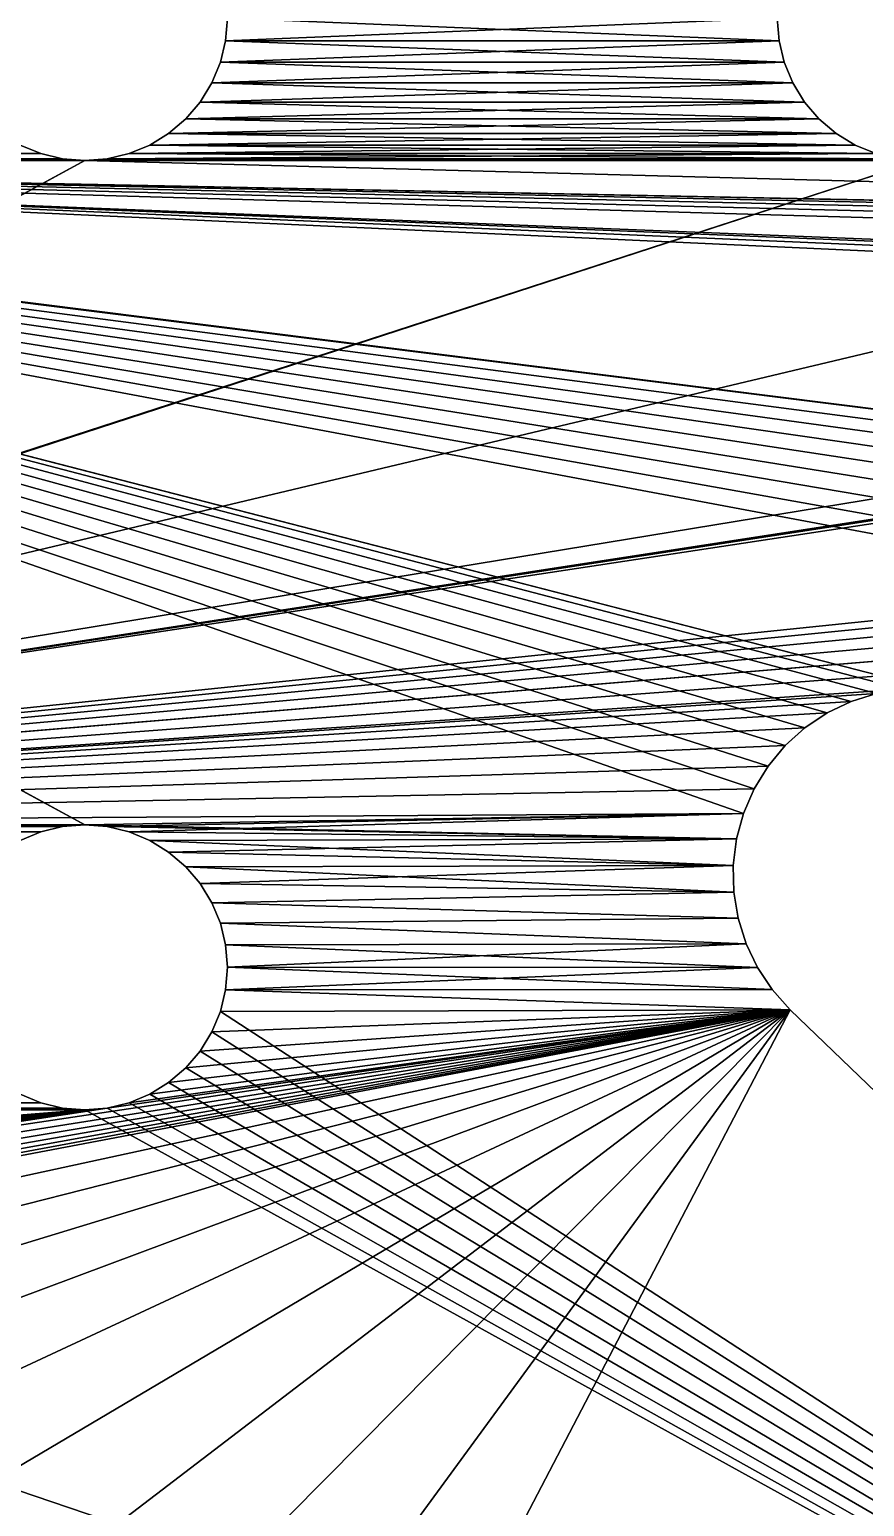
# Model space of a CAD drawing. Header units: millimetres. Extents: x -48.7 to 48.7, y -48.7 to 48.7.
# Drawn here: x -31.09 to -22.16, y -15.93 to -0.12 of the extents above; entities that cross this region are included whole.
import ezdxf

# ---------------------------------------------------------------- set-up
doc = ezdxf.new("R2010")
doc.units = ezdxf.units.MM
doc.header["$LTSCALE"] = 65.185185
for name, color, linetype in [('1', 7, 'CONTINUOUS'), ('129', 7, 'CONTINUOUS'), ('13', 7, 'CONTINUOUS'), ('130', 7, 'CONTINUOUS'), ('15', 7, 'CONTINUOUS'), ('16', 7, 'CONTINUOUS'), ('2', 7, 'CONTINUOUS'), ('3', 7, 'CONTINUOUS')]:
    doc.layers.add(name, color=color, linetype=linetype)

msp = doc.modelspace()

# ---------------------------------------------------------------- linework, layer by layer
at = {"layer": '1', "linetype": 'CONTINUOUS'}
for points in [[(-28.975, 0), (-23.072, -0.242), (-28.995, -0.242), (-28.975, 0)], [(-23.092, 0), (-23.072, -0.242), (-28.975, 0), (-23.092, 0)], [(-28.995, -0.242), (-23.017, -0.472), (-29.05, -0.472), (-28.995, -0.242)], [(-23.072, -0.242), (-23.017, -0.472), (-28.995, -0.242), (-23.072, -0.242)], [(-29.05, -0.472), (-22.925, -0.691), (-29.141, -0.691), (-29.05, -0.472)], [(-23.017, -0.472), (-22.925, -0.691), (-29.05, -0.472), (-23.017, -0.472)], [(-29.141, -0.691), (-22.8, -0.897), (-29.267, -0.897), (-29.141, -0.691)], [(-22.925, -0.691), (-22.8, -0.897), (-29.141, -0.691), (-22.925, -0.691)], [(-29.267, -0.897), (-22.646, -1.077), (-29.421, -1.077), (-29.267, -0.897)], [(-22.8, -0.897), (-22.646, -1.077), (-29.267, -0.897), (-22.8, -0.897)], [(-29.421, -1.077), (-22.462, -1.234), (-29.605, -1.234), (-29.421, -1.077)], [(-22.646, -1.077), (-22.462, -1.234), (-29.421, -1.077), (-22.646, -1.077)], [(-29.605, -1.234), (-22.26, -1.358), (-29.807, -1.358), (-29.605, -1.234)], [(-22.462, -1.234), (-22.26, -1.358), (-29.605, -1.234), (-22.462, -1.234)], [(-43.893, -1.358), (-43.671, -1.45), (-30.5, -8.636), (-43.893, -1.358)], [(-43.893, -1.358), (-30.5, -8.636), (-43.2, -8.636), (-43.893, -1.358)], [(-42.729, -1.45), (-42.507, -1.358), (-30.971, -1.45), (-42.729, -1.45)], [(-30.971, -1.45), (-42.507, -1.358), (-31.193, -1.358), (-30.971, -1.45)], [(-29.807, -1.358), (-22.037, -1.45), (-30.029, -1.45), (-29.807, -1.358)], [(-22.26, -1.358), (-22.037, -1.45), (-29.807, -1.358), (-22.26, -1.358)], [(-43.671, -1.45), (-43.439, -1.506), (-21.463, -7.175), (-43.671, -1.45)], [(-30.5, -8.636), (-43.671, -1.45), (-23.454, -8.512), (-30.5, -8.636)], [(-23.454, -8.512), (-43.671, -1.45), (-23.34, -8.248), (-23.454, -8.512)], [(-23.34, -8.248), (-43.671, -1.45), (-23.191, -8.007), (-23.34, -8.248)], [(-23.191, -8.007), (-43.671, -1.45), (-23.008, -7.787), (-23.191, -8.007)], [(-23.008, -7.787), (-43.671, -1.45), (-22.796, -7.595), (-23.008, -7.787)], [(-22.796, -7.595), (-43.671, -1.45), (-22.56, -7.437), (-22.796, -7.595)], [(-22.56, -7.437), (-43.671, -1.45), (-22.301, -7.313), (-22.56, -7.437)], [(-22.301, -7.313), (-43.671, -1.45), (-22.031, -7.228), (-22.301, -7.313)], [(-22.031, -7.228), (-43.671, -1.45), (-21.748, -7.182), (-22.031, -7.228)], [(-21.748, -7.182), (-43.671, -1.45), (-21.463, -7.175), (-21.748, -7.182)], [(-43.439, -1.506), (-43.2, -1.524), (-12.161, -5.426), (-43.439, -1.506)], [(-13.315, -7.165), (-43.439, -1.506), (-13.285, -6.891), (-13.315, -7.165)], [(-43.439, -1.506), (-13.315, -7.165), (-21.463, -7.175), (-43.439, -1.506)], [(-13.285, -6.891), (-43.439, -1.506), (-13.219, -6.624), (-13.285, -6.891)], [(-13.219, -6.624), (-43.439, -1.506), (-13.118, -6.372), (-13.219, -6.624)], [(-13.118, -6.372), (-43.439, -1.506), (-12.981, -6.132), (-13.118, -6.372)], [(-12.981, -6.132), (-43.439, -1.506), (-12.815, -5.914), (-12.981, -6.132)], [(-12.815, -5.914), (-43.439, -1.506), (-12.624, -5.726), (-12.815, -5.914)], [(-12.624, -5.726), (-43.439, -1.506), (-12.406, -5.563), (-12.624, -5.726)], [(-12.406, -5.563), (-43.439, -1.506), (-12.161, -5.426), (-12.406, -5.563)], [(-43.2, -1.524), (-42.961, -1.506), (-30.5, -1.524), (-43.2, -1.524)], [(-43.2, -1.524), (-30.5, -1.524), (7.063, -2.528), (-43.2, -1.524)], [(5.721, -2.943), (-43.2, -1.524), (5.958, -2.784), (5.721, -2.943)], [(-43.2, -1.524), (5.721, -2.943), (-6.542, -2.986), (-43.2, -1.524)], [(5.958, -2.784), (-43.2, -1.524), (6.214, -2.662), (5.958, -2.784)], [(6.214, -2.662), (-43.2, -1.524), (6.492, -2.576), (6.214, -2.662)], [(6.492, -2.576), (-43.2, -1.524), (6.776, -2.531), (6.492, -2.576)], [(6.776, -2.531), (-43.2, -1.524), (7.063, -2.528), (6.776, -2.531)], [(-12.161, -5.426), (-43.2, -1.524), (-7.329, -3.172), (-12.161, -5.426)], [(-7.329, -3.172), (-43.2, -1.524), (-7.068, -3.074), (-7.329, -3.172)], [(-7.068, -3.074), (-43.2, -1.524), (-6.806, -3.012), (-7.068, -3.074)], [(-6.806, -3.012), (-43.2, -1.524), (-6.542, -2.986), (-6.806, -3.012)], [(-42.961, -1.506), (-42.729, -1.45), (-30.739, -1.506), (-42.961, -1.506)], [(-30.5, -1.524), (-42.961, -1.506), (-30.739, -1.506), (-30.5, -1.524)], [(-30.739, -1.506), (-42.729, -1.45), (-30.971, -1.45), (-30.739, -1.506)], [(-30.261, -1.506), (-21.567, -1.524), (-30.5, -1.524), (-30.261, -1.506)], [(-30.5, -1.524), (-21.567, -1.524), (7.063, -2.528), (-30.5, -1.524)], [(-30.029, -1.45), (-21.806, -1.506), (-30.261, -1.506), (-30.029, -1.45)], [(-21.806, -1.506), (-21.567, -1.524), (-30.261, -1.506), (-21.806, -1.506)], [(-22.037, -1.45), (-21.806, -1.506), (-30.029, -1.45), (-22.037, -1.45)], [(-23.529, -8.785), (-30.5, -8.636), (-23.454, -8.512), (-23.529, -8.785)], [(-30.5, -8.636), (-30.739, -8.654), (-43.2, -8.636), (-30.5, -8.636)], [(-43.2, -8.636), (-30.739, -8.654), (-42.961, -8.654), (-43.2, -8.636)], [(-30.739, -8.654), (-30.971, -8.71), (-42.961, -8.654), (-30.739, -8.654)], [(-42.961, -8.654), (-30.971, -8.71), (-42.729, -8.71), (-42.961, -8.654)], [(-30.261, -8.654), (-30.5, -8.636), (-23.529, -8.785), (-30.261, -8.654)], [(-30.029, -8.71), (-30.261, -8.654), (-23.529, -8.785), (-30.029, -8.71)], [(-30.971, -8.71), (-31.193, -8.802), (-42.729, -8.71), (-30.971, -8.71)], [(-29.807, -8.802), (-30.029, -8.71), (-23.529, -8.785), (-29.807, -8.802)], [(-23.563, -9.069), (-29.807, -8.802), (-23.529, -8.785), (-23.563, -9.069)], [(-29.605, -8.926), (-29.807, -8.802), (-23.563, -9.069), (-29.605, -8.926)], [(-29.421, -9.083), (-29.605, -8.926), (-23.563, -9.069), (-29.421, -9.083)], [(-23.558, -9.355), (-29.421, -9.083), (-23.563, -9.069), (-23.558, -9.355)], [(-29.267, -9.263), (-29.421, -9.083), (-23.558, -9.355), (-29.267, -9.263)], [(-29.141, -9.469), (-29.267, -9.263), (-23.558, -9.355), (-29.141, -9.469)], [(-23.512, -9.635), (-29.141, -9.469), (-23.558, -9.355), (-23.512, -9.635)], [(-29.05, -9.688), (-29.141, -9.469), (-23.512, -9.635), (-29.05, -9.688)], [(-23.426, -9.909), (-29.05, -9.688), (-23.512, -9.635), (-23.426, -9.909)], [(-28.995, -9.918), (-29.05, -9.688), (-23.426, -9.909), (-28.995, -9.918)], [(-23.304, -10.163), (-28.995, -9.918), (-23.426, -9.909), (-23.304, -10.163)], [(-28.975, -10.16), (-28.995, -9.918), (-23.304, -10.163), (-28.975, -10.16)], [(-28.995, -10.402), (-28.975, -10.16), (-23.147, -10.398), (-28.995, -10.402)], [(-23.147, -10.398), (-28.975, -10.16), (-23.304, -10.163), (-23.147, -10.398)], [(-29.05, -10.632), (-28.995, -10.402), (-22.953, -10.614), (-29.05, -10.632)], [(-22.953, -10.614), (-28.995, -10.402), (-23.147, -10.398), (-22.953, -10.614)], [(-29.141, -10.851), (-29.05, -10.632), (-10.16, -22.917), (-29.141, -10.851)], [(-10.16, -22.917), (-29.05, -10.632), (-22.953, -10.614), (-10.16, -22.917)], [(-29.267, -11.057), (-29.141, -10.851), (-10.16, -22.917), (-29.267, -11.057)], [(-29.421, -11.237), (-29.267, -11.057), (-10.16, -22.917), (-29.421, -11.237)], [(-29.605, -11.394), (-29.421, -11.237), (-10.16, -22.917), (-29.605, -11.394)], [(-42.507, -11.518), (-30.971, -11.61), (-42.729, -11.61), (-42.507, -11.518)], [(-31.193, -11.518), (-30.971, -11.61), (-42.507, -11.518), (-31.193, -11.518)], [(-30.029, -11.61), (-29.807, -11.518), (-10.16, -22.917), (-30.029, -11.61)], [(-29.807, -11.518), (-29.605, -11.394), (-10.16, -22.917), (-29.807, -11.518)], [(-48.66, -13.151), (-43.2, -11.684), (-10.16, -22.917), (-48.66, -13.151)], [(-42.961, -11.666), (-30.5, -11.684), (-43.2, -11.684), (-42.961, -11.666)], [(-43.2, -11.684), (-30.5, -11.684), (-10.16, -22.917), (-43.2, -11.684)], [(-42.729, -11.61), (-30.739, -11.666), (-42.961, -11.666), (-42.729, -11.61)], [(-30.739, -11.666), (-30.5, -11.684), (-42.961, -11.666), (-30.739, -11.666)], [(-30.971, -11.61), (-30.739, -11.666), (-42.729, -11.61), (-30.971, -11.61)], [(-30.5, -11.684), (-30.261, -11.666), (-10.16, -22.917), (-30.5, -11.684)], [(-30.261, -11.666), (-30.029, -11.61), (-10.16, -22.917), (-30.261, -11.666)], [(-48.64, -13.425), (-48.66, -13.151), (-10.16, -22.917), (-48.64, -13.425)], [(-48.587, -13.687), (-48.64, -13.425), (-10.16, -22.917), (-48.587, -13.687)], [(-48.5, -13.936), (-48.587, -13.687), (-10.16, -22.917), (-48.5, -13.936)], [(-48.377, -14.176), (-48.5, -13.936), (-10.16, -22.917), (-48.377, -14.176)], [(-48.223, -14.399), (-48.377, -14.176), (-10.16, -22.917), (-48.223, -14.399)], [(-10.16, -22.917), (-42.983, -15.711), (-48.223, -14.399), (-10.16, -22.917)], [(-41.096, -16.152), (-42.983, -15.711), (-10.16, -22.917), (-41.096, -16.152)]]:
    msp.add_3dface(points, dxfattribs=at)
at = {"layer": '129', "linetype": 'CONTINUOUS'}
for points in [[(-10.16, -22.917), (-22.953, -10.614), (-10.16, -22.917, 3.175), (-10.16, -22.917)], [(-10.16, -22.917, 3.175), (-22.953, -10.614), (-22.953, -10.614, 3.175), (-10.16, -22.917, 3.175)]]:
    msp.add_3dface(points, dxfattribs=at)
at = {"layer": '13', "linetype": 'CONTINUOUS'}
for points in [[(-28.975, 0), (-28.995, -0.242), (-28.975, 0, 3.175), (-28.975, 0)], [(-28.975, 0, 3.175), (-28.995, -0.242), (-28.995, -0.242, 3.175), (-28.975, 0, 3.175)], [(-28.995, -0.242), (-29.05, -0.472), (-28.995, -0.242, 3.175), (-28.995, -0.242)], [(-29.05, -0.472), (-29.05, -0.472, 3.175), (-28.995, -0.242, 3.175), (-29.05, -0.472)], [(-29.05, -0.472), (-29.141, -0.691), (-29.05, -0.472, 3.175), (-29.05, -0.472)], [(-29.141, -0.691), (-29.141, -0.691, 3.175), (-29.05, -0.472, 3.175), (-29.141, -0.691)], [(-29.141, -0.691), (-29.267, -0.897), (-29.141, -0.691, 3.175), (-29.141, -0.691)], [(-29.267, -0.897), (-29.267, -0.897, 3.175), (-29.141, -0.691, 3.175), (-29.267, -0.897)], [(-29.267, -0.897), (-29.421, -1.077), (-29.267, -0.897, 3.175), (-29.267, -0.897)], [(-29.421, -1.077), (-29.421, -1.077, 3.175), (-29.267, -0.897, 3.175), (-29.421, -1.077)], [(-29.421, -1.077), (-29.605, -1.234), (-29.421, -1.077, 3.175), (-29.421, -1.077)], [(-29.605, -1.234), (-29.605, -1.234, 3.175), (-29.421, -1.077, 3.175), (-29.605, -1.234)], [(-29.605, -1.234), (-29.807, -1.358), (-29.605, -1.234, 3.175), (-29.605, -1.234)], [(-29.807, -1.358), (-29.807, -1.358, 3.175), (-29.605, -1.234, 3.175), (-29.807, -1.358)], [(-30.971, -1.45), (-31.193, -1.358), (-30.971, -1.45, 3.175), (-30.971, -1.45)], [(-31.193, -1.358), (-31.193, -1.358, 3.175), (-30.971, -1.45, 3.175), (-31.193, -1.358)], [(-29.807, -1.358), (-30.029, -1.45), (-29.807, -1.358, 3.175), (-29.807, -1.358)], [(-30.029, -1.45), (-30.029, -1.45, 3.175), (-29.807, -1.358, 3.175), (-30.029, -1.45)], [(-30.739, -1.506), (-30.971, -1.45), (-30.739, -1.506, 3.175), (-30.739, -1.506)], [(-30.971, -1.45), (-30.971, -1.45, 3.175), (-30.739, -1.506, 3.175), (-30.971, -1.45)], [(-30.5, -1.524), (-30.739, -1.506), (-30.5, -1.524, 3.175), (-30.5, -1.524)], [(-30.739, -1.506), (-30.739, -1.506, 3.175), (-30.5, -1.524, 3.175), (-30.739, -1.506)], [(-30.261, -1.506), (-30.5, -1.524), (-30.261, -1.506, 3.175), (-30.261, -1.506)], [(-30.5, -1.524), (-30.5, -1.524, 3.175), (-30.261, -1.506, 3.175), (-30.5, -1.524)], [(-30.029, -1.45), (-30.261, -1.506), (-30.029, -1.45, 3.175), (-30.029, -1.45)], [(-30.261, -1.506), (-30.261, -1.506, 3.175), (-30.029, -1.45, 3.175), (-30.261, -1.506)]]:
    msp.add_3dface(points, dxfattribs=at)
at = {"layer": '130', "linetype": 'CONTINUOUS'}
for points in [[(-22.301, -7.313), (-22.031, -7.228), (-22.301, -7.313, 3.175), (-22.301, -7.313)], [(-22.031, -7.228), (-22.031, -7.228, 3.175), (-22.301, -7.313, 3.175), (-22.031, -7.228)], [(-22.56, -7.437), (-22.301, -7.313), (-22.56, -7.437, 3.175), (-22.56, -7.437)], [(-22.301, -7.313), (-22.301, -7.313, 3.175), (-22.56, -7.437, 3.175), (-22.301, -7.313)], [(-22.796, -7.595), (-22.56, -7.437), (-22.796, -7.595, 3.175), (-22.796, -7.595)], [(-22.56, -7.437), (-22.56, -7.437, 3.175), (-22.796, -7.595, 3.175), (-22.56, -7.437)], [(-23.008, -7.787), (-22.796, -7.595), (-23.008, -7.787, 3.175), (-23.008, -7.787)], [(-22.796, -7.595), (-22.796, -7.595, 3.175), (-23.008, -7.787, 3.175), (-22.796, -7.595)], [(-23.191, -8.007), (-23.008, -7.787), (-23.191, -8.007, 3.175), (-23.191, -8.007)], [(-23.008, -7.787), (-23.008, -7.787, 3.175), (-23.191, -8.007, 3.175), (-23.008, -7.787)], [(-23.34, -8.248), (-23.191, -8.007), (-23.34, -8.248, 3.175), (-23.34, -8.248)], [(-23.191, -8.007), (-23.191, -8.007, 3.175), (-23.34, -8.248, 3.175), (-23.191, -8.007)], [(-23.454, -8.512), (-23.34, -8.248), (-23.454, -8.512, 3.175), (-23.454, -8.512)], [(-23.34, -8.248), (-23.34, -8.248, 3.175), (-23.454, -8.512, 3.175), (-23.34, -8.248)], [(-23.529, -8.785), (-23.454, -8.512), (-23.529, -8.785, 3.175), (-23.529, -8.785)], [(-23.454, -8.512), (-23.454, -8.512, 3.175), (-23.529, -8.785, 3.175), (-23.454, -8.512)], [(-23.563, -9.069), (-23.529, -8.785), (-23.563, -9.069, 3.175), (-23.563, -9.069)], [(-23.529, -8.785), (-23.529, -8.785, 3.175), (-23.563, -9.069, 3.175), (-23.529, -8.785)], [(-23.558, -9.355), (-23.563, -9.069), (-23.558, -9.355, 3.175), (-23.558, -9.355)], [(-23.563, -9.069), (-23.563, -9.069, 3.175), (-23.558, -9.355, 3.175), (-23.563, -9.069)], [(-23.512, -9.635), (-23.558, -9.355), (-23.512, -9.635, 3.175), (-23.512, -9.635)], [(-23.558, -9.355), (-23.558, -9.355, 3.175), (-23.512, -9.635, 3.175), (-23.558, -9.355)], [(-23.426, -9.909), (-23.512, -9.635), (-23.426, -9.909, 3.175), (-23.426, -9.909)], [(-23.512, -9.635), (-23.512, -9.635, 3.175), (-23.426, -9.909, 3.175), (-23.512, -9.635)], [(-23.304, -10.163), (-23.426, -9.909), (-23.304, -10.163, 3.175), (-23.304, -10.163)], [(-23.426, -9.909), (-23.426, -9.909, 3.175), (-23.304, -10.163, 3.175), (-23.426, -9.909)], [(-23.147, -10.398), (-23.304, -10.163), (-23.147, -10.398, 3.175), (-23.147, -10.398)], [(-23.304, -10.163), (-23.304, -10.163, 3.175), (-23.147, -10.398, 3.175), (-23.304, -10.163)], [(-22.953, -10.614), (-23.147, -10.398), (-22.953, -10.614, 3.175), (-22.953, -10.614)], [(-23.147, -10.398), (-23.147, -10.398, 3.175), (-22.953, -10.614, 3.175), (-23.147, -10.398)]]:
    msp.add_3dface(points, dxfattribs=at)
at = {"layer": '15', "linetype": 'CONTINUOUS'}
for points in [[(-28.975, -10.16), (-28.995, -10.402), (-28.975, -10.16, 3.175), (-28.975, -10.16)], [(-28.975, -10.16, 3.175), (-28.995, -10.402), (-28.995, -10.402, 3.175), (-28.975, -10.16, 3.175)], [(-28.995, -10.402), (-29.05, -10.632), (-28.995, -10.402, 3.175), (-28.995, -10.402)], [(-29.05, -10.632), (-29.05, -10.632, 3.175), (-28.995, -10.402, 3.175), (-29.05, -10.632)], [(-29.05, -10.632), (-29.141, -10.851), (-29.05, -10.632, 3.175), (-29.05, -10.632)], [(-29.141, -10.851), (-29.141, -10.851, 3.175), (-29.05, -10.632, 3.175), (-29.141, -10.851)], [(-29.141, -10.851), (-29.267, -11.057), (-29.141, -10.851, 3.175), (-29.141, -10.851)], [(-29.267, -11.057), (-29.267, -11.057, 3.175), (-29.141, -10.851, 3.175), (-29.267, -11.057)], [(-29.267, -11.057), (-29.421, -11.237), (-29.267, -11.057, 3.175), (-29.267, -11.057)], [(-29.421, -11.237), (-29.421, -11.237, 3.175), (-29.267, -11.057, 3.175), (-29.421, -11.237)], [(-29.421, -11.237), (-29.605, -11.394), (-29.421, -11.237, 3.175), (-29.421, -11.237)], [(-29.605, -11.394), (-29.605, -11.394, 3.175), (-29.421, -11.237, 3.175), (-29.605, -11.394)], [(-30.971, -11.61), (-31.193, -11.518), (-30.971, -11.61, 3.175), (-30.971, -11.61)], [(-31.193, -11.518), (-31.193, -11.518, 3.175), (-30.971, -11.61, 3.175), (-31.193, -11.518)], [(-29.807, -11.518), (-30.029, -11.61), (-29.807, -11.518, 3.175), (-29.807, -11.518)], [(-30.029, -11.61), (-30.029, -11.61, 3.175), (-29.807, -11.518, 3.175), (-30.029, -11.61)], [(-29.605, -11.394), (-29.807, -11.518), (-29.605, -11.394, 3.175), (-29.605, -11.394)], [(-29.807, -11.518), (-29.807, -11.518, 3.175), (-29.605, -11.394, 3.175), (-29.807, -11.518)], [(-30.739, -11.666), (-30.971, -11.61), (-30.739, -11.666, 3.175), (-30.739, -11.666)], [(-30.971, -11.61), (-30.971, -11.61, 3.175), (-30.739, -11.666, 3.175), (-30.971, -11.61)], [(-30.5, -11.684), (-30.739, -11.666), (-30.5, -11.684, 3.175), (-30.5, -11.684)], [(-30.739, -11.666), (-30.739, -11.666, 3.175), (-30.5, -11.684, 3.175), (-30.739, -11.666)], [(-30.261, -11.666), (-30.5, -11.684), (-30.261, -11.666, 3.175), (-30.261, -11.666)], [(-30.5, -11.684), (-30.5, -11.684, 3.175), (-30.261, -11.666, 3.175), (-30.5, -11.684)], [(-30.029, -11.61), (-30.261, -11.666), (-30.029, -11.61, 3.175), (-30.029, -11.61)], [(-30.261, -11.666), (-30.261, -11.666, 3.175), (-30.029, -11.61, 3.175), (-30.261, -11.666)]]:
    msp.add_3dface(points, dxfattribs=at)
at = {"layer": '16', "linetype": 'CONTINUOUS'}
for points in [[(-30.971, -8.71), (-30.739, -8.654), (-30.971, -8.71, 3.175), (-30.971, -8.71)], [(-30.739, -8.654), (-30.739, -8.654, 3.175), (-30.971, -8.71, 3.175), (-30.739, -8.654)], [(-30.739, -8.654), (-30.5, -8.636), (-30.739, -8.654, 3.175), (-30.739, -8.654)], [(-30.5, -8.636), (-30.5, -8.636, 3.175), (-30.739, -8.654, 3.175), (-30.5, -8.636)], [(-30.5, -8.636), (-30.261, -8.654), (-30.5, -8.636, 3.175), (-30.5, -8.636)], [(-30.261, -8.654), (-30.261, -8.654, 3.175), (-30.5, -8.636, 3.175), (-30.261, -8.654)], [(-30.261, -8.654), (-30.029, -8.71), (-30.261, -8.654, 3.175), (-30.261, -8.654)], [(-30.029, -8.71), (-30.029, -8.71, 3.175), (-30.261, -8.654, 3.175), (-30.029, -8.71)], [(-31.193, -8.802), (-30.971, -8.71), (-31.193, -8.802, 3.175), (-31.193, -8.802)], [(-30.971, -8.71), (-30.971, -8.71, 3.175), (-31.193, -8.802, 3.175), (-30.971, -8.71)], [(-30.029, -8.71), (-29.807, -8.802), (-30.029, -8.71, 3.175), (-30.029, -8.71)], [(-29.807, -8.802), (-29.807, -8.802, 3.175), (-30.029, -8.71, 3.175), (-29.807, -8.802)], [(-29.807, -8.802), (-29.605, -8.926), (-29.807, -8.802, 3.175), (-29.807, -8.802)], [(-29.605, -8.926), (-29.605, -8.926, 3.175), (-29.807, -8.802, 3.175), (-29.605, -8.926)], [(-29.605, -8.926), (-29.421, -9.083), (-29.605, -8.926, 3.175), (-29.605, -8.926)], [(-29.421, -9.083), (-29.421, -9.083, 3.175), (-29.605, -8.926, 3.175), (-29.421, -9.083)], [(-29.421, -9.083), (-29.267, -9.263), (-29.421, -9.083, 3.175), (-29.421, -9.083)], [(-29.267, -9.263), (-29.267, -9.263, 3.175), (-29.421, -9.083, 3.175), (-29.267, -9.263)], [(-29.267, -9.263), (-29.141, -9.469), (-29.267, -9.263, 3.175), (-29.267, -9.263)], [(-29.141, -9.469), (-29.141, -9.469, 3.175), (-29.267, -9.263, 3.175), (-29.141, -9.469)], [(-29.141, -9.469), (-29.05, -9.688), (-29.141, -9.469, 3.175), (-29.141, -9.469)], [(-29.05, -9.688), (-29.05, -9.688, 3.175), (-29.141, -9.469, 3.175), (-29.05, -9.688)], [(-29.05, -9.688), (-28.995, -9.918), (-29.05, -9.688, 3.175), (-29.05, -9.688)], [(-28.995, -9.918), (-28.995, -9.918, 3.175), (-29.05, -9.688, 3.175), (-28.995, -9.918)], [(-28.995, -9.918), (-28.975, -10.16), (-28.995, -9.918, 3.175), (-28.995, -9.918)], [(-28.975, -10.16), (-28.975, -10.16, 3.175), (-28.995, -9.918, 3.175), (-28.975, -10.16)]]:
    msp.add_3dface(points, dxfattribs=at)
at = {"layer": '2', "linetype": 'CONTINUOUS'}
for points in [[(-23.072, -0.242, 3.175), (-23.092, 0, 3.175), (-28.995, -0.242, 3.175), (-23.072, -0.242, 3.175)], [(-23.092, 0, 3.175), (-28.975, 0, 3.175), (-28.995, -0.242, 3.175), (-23.092, 0, 3.175)], [(-23.017, -0.472, 3.175), (-23.072, -0.242, 3.175), (-29.05, -0.472, 3.175), (-23.017, -0.472, 3.175)], [(-29.05, -0.472, 3.175), (-23.072, -0.242, 3.175), (-28.995, -0.242, 3.175), (-29.05, -0.472, 3.175)], [(-22.925, -0.691, 3.175), (-23.017, -0.472, 3.175), (-29.141, -0.691, 3.175), (-22.925, -0.691, 3.175)], [(-29.141, -0.691, 3.175), (-23.017, -0.472, 3.175), (-29.05, -0.472, 3.175), (-29.141, -0.691, 3.175)], [(-22.8, -0.897, 3.175), (-22.925, -0.691, 3.175), (-29.267, -0.897, 3.175), (-22.8, -0.897, 3.175)], [(-29.267, -0.897, 3.175), (-22.925, -0.691, 3.175), (-29.141, -0.691, 3.175), (-29.267, -0.897, 3.175)], [(-22.646, -1.077, 3.175), (-22.8, -0.897, 3.175), (-29.421, -1.077, 3.175), (-22.646, -1.077, 3.175)], [(-29.421, -1.077, 3.175), (-22.8, -0.897, 3.175), (-29.267, -0.897, 3.175), (-29.421, -1.077, 3.175)], [(-22.462, -1.234, 3.175), (-22.646, -1.077, 3.175), (-29.605, -1.234, 3.175), (-22.462, -1.234, 3.175)], [(-29.605, -1.234, 3.175), (-22.646, -1.077, 3.175), (-29.421, -1.077, 3.175), (-29.605, -1.234, 3.175)], [(-22.26, -1.358, 3.175), (-22.462, -1.234, 3.175), (-29.807, -1.358, 3.175), (-22.26, -1.358, 3.175)], [(-29.807, -1.358, 3.175), (-22.462, -1.234, 3.175), (-29.605, -1.234, 3.175), (-29.807, -1.358, 3.175)], [(-31.193, -1.358, 3.175), (-42.729, -1.45, 3.175), (-30.971, -1.45, 3.175), (-31.193, -1.358, 3.175)], [(-22.037, -1.45, 3.175), (-22.26, -1.358, 3.175), (-30.029, -1.45, 3.175), (-22.037, -1.45, 3.175)], [(-30.029, -1.45, 3.175), (-22.26, -1.358, 3.175), (-29.807, -1.358, 3.175), (-30.029, -1.45, 3.175)], [(-30.5, -1.524, 3.175), (-43.2, -1.524, 3.175), (-43.893, -8.802, 3.175), (-30.5, -1.524, 3.175)], [(-43.671, -8.71, 3.175), (-30.5, -1.524, 3.175), (-43.893, -8.802, 3.175), (-43.671, -8.71, 3.175)], [(-21.567, -1.524, 3.175), (-30.5, -1.524, 3.175), (-43.671, -8.71, 3.175), (-21.567, -1.524, 3.175)], [(-43.439, -8.654, 3.175), (-21.567, -1.524, 3.175), (-43.671, -8.71, 3.175), (-43.439, -8.654, 3.175)], [(-13.47, -1.524, 3.175), (-21.567, -1.524, 3.175), (-43.439, -8.654, 3.175), (-13.47, -1.524, 3.175)], [(-13.47, -1.524, 3.175), (-43.439, -8.654, 3.175), (0, -1.524, 3.175), (-13.47, -1.524, 3.175)], [(0, -1.524, 3.175), (-43.439, -8.654, 3.175), (-6.806, -3.012, 3.175), (0, -1.524, 3.175)], [(-42.961, -1.506, 3.175), (-43.2, -1.524, 3.175), (-30.739, -1.506, 3.175), (-42.961, -1.506, 3.175)], [(-30.739, -1.506, 3.175), (-43.2, -1.524, 3.175), (-30.5, -1.524, 3.175), (-30.739, -1.506, 3.175)], [(-42.729, -1.45, 3.175), (-42.961, -1.506, 3.175), (-30.971, -1.45, 3.175), (-42.729, -1.45, 3.175)], [(-30.971, -1.45, 3.175), (-42.961, -1.506, 3.175), (-30.739, -1.506, 3.175), (-30.971, -1.45, 3.175)], [(-21.567, -1.524, 3.175), (-21.806, -1.506, 3.175), (-30.5, -1.524, 3.175), (-21.567, -1.524, 3.175)], [(-30.5, -1.524, 3.175), (-21.806, -1.506, 3.175), (-30.261, -1.506, 3.175), (-30.5, -1.524, 3.175)], [(-21.806, -1.506, 3.175), (-22.037, -1.45, 3.175), (-30.261, -1.506, 3.175), (-21.806, -1.506, 3.175)], [(-30.261, -1.506, 3.175), (-22.037, -1.45, 3.175), (-30.029, -1.45, 3.175), (-30.261, -1.506, 3.175)], [(-6.806, -3.012, 3.175), (-43.439, -8.654, 3.175), (-7.068, -3.074, 3.175), (-6.806, -3.012, 3.175)], [(-7.068, -3.074, 3.175), (-43.439, -8.654, 3.175), (-7.329, -3.172, 3.175), (-7.068, -3.074, 3.175)], [(-7.329, -3.172, 3.175), (-43.439, -8.654, 3.175), (-12.161, -5.426, 3.175), (-7.329, -3.172, 3.175)], [(-12.161, -5.426, 3.175), (-43.439, -8.654, 3.175), (-12.406, -5.563, 3.175), (-12.161, -5.426, 3.175)], [(-12.406, -5.563, 3.175), (-43.439, -8.654, 3.175), (-12.624, -5.726, 3.175), (-12.406, -5.563, 3.175)], [(-12.624, -5.726, 3.175), (-43.439, -8.654, 3.175), (-12.815, -5.914, 3.175), (-12.624, -5.726, 3.175)], [(-12.815, -5.914, 3.175), (-43.439, -8.654, 3.175), (-12.981, -6.132, 3.175), (-12.815, -5.914, 3.175)], [(-43.439, -8.654, 3.175), (-43.2, -8.636, 3.175), (-12.981, -6.132, 3.175), (-43.439, -8.654, 3.175)], [(-12.981, -6.132, 3.175), (-43.2, -8.636, 3.175), (-13.118, -6.372, 3.175), (-12.981, -6.132, 3.175)], [(-13.118, -6.372, 3.175), (-43.2, -8.636, 3.175), (-21.748, -7.182, 3.175), (-13.118, -6.372, 3.175)], [(-21.748, -7.182, 3.175), (-43.2, -8.636, 3.175), (-22.031, -7.228, 3.175), (-21.748, -7.182, 3.175)], [(-22.031, -7.228, 3.175), (-43.2, -8.636, 3.175), (-22.301, -7.313, 3.175), (-22.031, -7.228, 3.175)], [(-22.301, -7.313, 3.175), (-43.2, -8.636, 3.175), (-22.56, -7.437, 3.175), (-22.301, -7.313, 3.175)], [(-22.56, -7.437, 3.175), (-43.2, -8.636, 3.175), (-22.796, -7.595, 3.175), (-22.56, -7.437, 3.175)], [(-22.796, -7.595, 3.175), (-43.2, -8.636, 3.175), (-23.008, -7.787, 3.175), (-22.796, -7.595, 3.175)], [(-23.008, -7.787, 3.175), (-43.2, -8.636, 3.175), (-23.191, -8.007, 3.175), (-23.008, -7.787, 3.175)], [(-23.191, -8.007, 3.175), (-43.2, -8.636, 3.175), (-23.34, -8.248, 3.175), (-23.191, -8.007, 3.175)], [(-23.34, -8.248, 3.175), (-43.2, -8.636, 3.175), (-23.454, -8.512, 3.175), (-23.34, -8.248, 3.175)], [(-43.2, -8.636, 3.175), (-30.5, -8.636, 3.175), (-23.454, -8.512, 3.175), (-43.2, -8.636, 3.175)], [(-30.5, -8.636, 3.175), (-30.261, -8.654, 3.175), (-23.454, -8.512, 3.175), (-30.5, -8.636, 3.175)], [(-30.261, -8.654, 3.175), (-30.029, -8.71, 3.175), (-23.454, -8.512, 3.175), (-30.261, -8.654, 3.175)], [(-23.454, -8.512, 3.175), (-30.029, -8.71, 3.175), (-23.529, -8.785, 3.175), (-23.454, -8.512, 3.175)], [(-42.961, -8.654, 3.175), (-30.5, -8.636, 3.175), (-43.2, -8.636, 3.175), (-42.961, -8.654, 3.175)], [(-30.739, -8.654, 3.175), (-30.5, -8.636, 3.175), (-42.961, -8.654, 3.175), (-30.739, -8.654, 3.175)], [(-42.729, -8.71, 3.175), (-30.739, -8.654, 3.175), (-42.961, -8.654, 3.175), (-42.729, -8.71, 3.175)], [(-30.971, -8.71, 3.175), (-30.739, -8.654, 3.175), (-42.729, -8.71, 3.175), (-30.971, -8.71, 3.175)], [(-42.507, -8.802, 3.175), (-30.971, -8.71, 3.175), (-42.729, -8.71, 3.175), (-42.507, -8.802, 3.175)], [(-31.193, -8.802, 3.175), (-30.971, -8.71, 3.175), (-42.507, -8.802, 3.175), (-31.193, -8.802, 3.175)], [(-30.029, -8.71, 3.175), (-29.807, -8.802, 3.175), (-23.529, -8.785, 3.175), (-30.029, -8.71, 3.175)], [(-29.807, -8.802, 3.175), (-29.605, -8.926, 3.175), (-23.529, -8.785, 3.175), (-29.807, -8.802, 3.175)], [(-23.529, -8.785, 3.175), (-29.605, -8.926, 3.175), (-23.563, -9.069, 3.175), (-23.529, -8.785, 3.175)], [(-29.605, -8.926, 3.175), (-29.421, -9.083, 3.175), (-23.563, -9.069, 3.175), (-29.605, -8.926, 3.175)], [(-29.421, -9.083, 3.175), (-29.267, -9.263, 3.175), (-23.563, -9.069, 3.175), (-29.421, -9.083, 3.175)], [(-23.563, -9.069, 3.175), (-29.267, -9.263, 3.175), (-23.558, -9.355, 3.175), (-23.563, -9.069, 3.175)], [(-29.267, -9.263, 3.175), (-29.141, -9.469, 3.175), (-23.558, -9.355, 3.175), (-29.267, -9.263, 3.175)], [(-23.558, -9.355, 3.175), (-29.141, -9.469, 3.175), (-23.512, -9.635, 3.175), (-23.558, -9.355, 3.175)], [(-29.141, -9.469, 3.175), (-29.05, -9.688, 3.175), (-23.512, -9.635, 3.175), (-29.141, -9.469, 3.175)], [(-23.512, -9.635, 3.175), (-29.05, -9.688, 3.175), (-23.426, -9.909, 3.175), (-23.512, -9.635, 3.175)], [(-29.05, -9.688, 3.175), (-28.995, -9.918, 3.175), (-23.426, -9.909, 3.175), (-29.05, -9.688, 3.175)], [(-28.995, -9.918, 3.175), (-28.975, -10.16, 3.175), (-23.426, -9.909, 3.175), (-28.995, -9.918, 3.175)], [(-23.426, -9.909, 3.175), (-28.975, -10.16, 3.175), (-23.304, -10.163, 3.175), (-23.426, -9.909, 3.175)], [(-28.975, -10.16, 3.175), (-28.995, -10.402, 3.175), (-23.304, -10.163, 3.175), (-28.975, -10.16, 3.175)], [(-23.304, -10.163, 3.175), (-28.995, -10.402, 3.175), (-23.147, -10.398, 3.175), (-23.304, -10.163, 3.175)], [(-28.995, -10.402, 3.175), (-29.05, -10.632, 3.175), (-22.953, -10.614, 3.175), (-28.995, -10.402, 3.175)], [(-23.147, -10.398, 3.175), (-28.995, -10.402, 3.175), (-22.953, -10.614, 3.175), (-23.147, -10.398, 3.175)], [(-30.261, -11.666, 3.175), (-48.223, -14.399, 3.175), (-22.953, -10.614, 3.175), (-30.261, -11.666, 3.175)], [(-48.223, -14.399, 3.175), (-48.044, -14.595, 3.175), (-22.953, -10.614, 3.175), (-48.223, -14.399, 3.175)], [(-48.044, -14.595, 3.175), (-47.835, -14.768, 3.175), (-22.953, -10.614, 3.175), (-48.044, -14.595, 3.175)], [(-47.835, -14.768, 3.175), (-47.607, -14.912, 3.175), (-22.953, -10.614, 3.175), (-47.835, -14.768, 3.175)], [(-47.607, -14.912, 3.175), (-47.368, -15.021, 3.175), (-22.953, -10.614, 3.175), (-47.607, -14.912, 3.175)], [(-47.368, -15.021, 3.175), (-47.112, -15.098, 3.175), (-22.953, -10.614, 3.175), (-47.368, -15.021, 3.175)], [(-47.112, -15.098, 3.175), (-46.841, -15.143, 3.175), (-22.953, -10.614, 3.175), (-47.112, -15.098, 3.175)], [(-46.841, -15.143, 3.175), (-44.897, -15.375, 3.175), (-22.953, -10.614, 3.175), (-46.841, -15.143, 3.175)], [(-44.897, -15.375, 3.175), (-42.983, -15.711, 3.175), (-22.953, -10.614, 3.175), (-44.897, -15.375, 3.175)], [(-42.983, -15.711, 3.175), (-41.096, -16.152, 3.175), (-22.953, -10.614, 3.175), (-42.983, -15.711, 3.175)], [(-41.096, -16.152, 3.175), (-39.233, -16.698, 3.175), (-22.953, -10.614, 3.175), (-41.096, -16.152, 3.175)], [(-39.233, -16.698, 3.175), (-37.395, -17.349, 3.175), (-22.953, -10.614, 3.175), (-39.233, -16.698, 3.175)], [(-37.395, -17.349, 3.175), (-35.599, -18.1, 3.175), (-22.953, -10.614, 3.175), (-37.395, -17.349, 3.175)], [(-35.599, -18.1, 3.175), (-33.853, -18.948, 3.175), (-22.953, -10.614, 3.175), (-35.599, -18.1, 3.175)], [(-33.853, -18.948, 3.175), (-32.149, -19.895, 3.175), (-22.953, -10.614, 3.175), (-33.853, -18.948, 3.175)], [(-32.149, -19.895, 3.175), (-30.502, -20.934, 3.175), (-22.953, -10.614, 3.175), (-32.149, -19.895, 3.175)], [(-30.502, -20.934, 3.175), (-28.922, -22.059, 3.175), (-22.953, -10.614, 3.175), (-30.502, -20.934, 3.175)], [(-30.029, -11.61, 3.175), (-30.261, -11.666, 3.175), (-22.953, -10.614, 3.175), (-30.029, -11.61, 3.175)], [(-29.807, -11.518, 3.175), (-30.029, -11.61, 3.175), (-22.953, -10.614, 3.175), (-29.807, -11.518, 3.175)], [(-29.605, -11.394, 3.175), (-29.807, -11.518, 3.175), (-22.953, -10.614, 3.175), (-29.605, -11.394, 3.175)], [(-29.421, -11.237, 3.175), (-29.605, -11.394, 3.175), (-22.953, -10.614, 3.175), (-29.421, -11.237, 3.175)], [(-29.267, -11.057, 3.175), (-29.421, -11.237, 3.175), (-22.953, -10.614, 3.175), (-29.267, -11.057, 3.175)], [(-29.141, -10.851, 3.175), (-29.267, -11.057, 3.175), (-22.953, -10.614, 3.175), (-29.141, -10.851, 3.175)], [(-29.05, -10.632, 3.175), (-29.141, -10.851, 3.175), (-22.953, -10.614, 3.175), (-29.05, -10.632, 3.175)], [(-28.922, -22.059, 3.175), (-10.16, -22.917, 3.175), (-22.953, -10.614, 3.175), (-28.922, -22.059, 3.175)], [(-30.971, -11.61, 3.175), (-31.193, -11.518, 3.175), (-42.729, -11.61, 3.175), (-30.971, -11.61, 3.175)], [(-30.261, -11.666, 3.175), (-30.5, -11.684, 3.175), (-48.66, -13.151, 3.175), (-30.261, -11.666, 3.175)], [(-48.64, -13.425, 3.175), (-30.261, -11.666, 3.175), (-48.66, -13.151, 3.175), (-48.64, -13.425, 3.175)], [(-30.5, -11.684, 3.175), (-43.2, -11.684, 3.175), (-48.66, -13.151, 3.175), (-30.5, -11.684, 3.175)], [(-48.587, -13.687, 3.175), (-30.261, -11.666, 3.175), (-48.64, -13.425, 3.175), (-48.587, -13.687, 3.175)], [(-48.5, -13.936, 3.175), (-30.261, -11.666, 3.175), (-48.587, -13.687, 3.175), (-48.5, -13.936, 3.175)], [(-48.377, -14.176, 3.175), (-30.261, -11.666, 3.175), (-48.5, -13.936, 3.175), (-48.377, -14.176, 3.175)], [(-48.223, -14.399, 3.175), (-30.261, -11.666, 3.175), (-48.377, -14.176, 3.175), (-48.223, -14.399, 3.175)], [(-30.5, -11.684, 3.175), (-30.739, -11.666, 3.175), (-43.2, -11.684, 3.175), (-30.5, -11.684, 3.175)], [(-43.2, -11.684, 3.175), (-30.739, -11.666, 3.175), (-42.961, -11.666, 3.175), (-43.2, -11.684, 3.175)], [(-30.739, -11.666, 3.175), (-30.971, -11.61, 3.175), (-42.961, -11.666, 3.175), (-30.739, -11.666, 3.175)], [(-42.961, -11.666, 3.175), (-30.971, -11.61, 3.175), (-42.729, -11.61, 3.175), (-42.961, -11.666, 3.175)]]:
    msp.add_3dface(points, dxfattribs=at)
at = {"layer": '3', "linetype": 'CONTINUOUS'}
for points in [[(-23.072, -0.242), (-23.092, 0), (-23.072, -0.242, 3.175), (-23.072, -0.242)], [(-23.092, 0), (-23.092, 0, 3.175), (-23.072, -0.242, 3.175), (-23.092, 0)], [(-23.017, -0.472), (-23.072, -0.242), (-23.017, -0.472, 3.175), (-23.017, -0.472)], [(-23.072, -0.242), (-23.072, -0.242, 3.175), (-23.017, -0.472, 3.175), (-23.072, -0.242)], [(-22.925, -0.691), (-23.017, -0.472), (-22.925, -0.691, 3.175), (-22.925, -0.691)], [(-23.017, -0.472), (-23.017, -0.472, 3.175), (-22.925, -0.691, 3.175), (-23.017, -0.472)], [(-22.8, -0.897), (-22.925, -0.691), (-22.8, -0.897, 3.175), (-22.8, -0.897)], [(-22.925, -0.691), (-22.925, -0.691, 3.175), (-22.8, -0.897, 3.175), (-22.925, -0.691)], [(-22.646, -1.077), (-22.8, -0.897), (-22.646, -1.077, 3.175), (-22.646, -1.077)], [(-22.8, -0.897), (-22.8, -0.897, 3.175), (-22.646, -1.077, 3.175), (-22.8, -0.897)], [(-22.462, -1.234), (-22.646, -1.077), (-22.462, -1.234, 3.175), (-22.462, -1.234)], [(-22.646, -1.077), (-22.646, -1.077, 3.175), (-22.462, -1.234, 3.175), (-22.646, -1.077)], [(-22.26, -1.358), (-22.462, -1.234), (-22.26, -1.358, 3.175), (-22.26, -1.358)], [(-22.462, -1.234), (-22.462, -1.234, 3.175), (-22.26, -1.358, 3.175), (-22.462, -1.234)], [(-22.037, -1.45), (-22.26, -1.358), (-22.037, -1.45, 3.175), (-22.037, -1.45)], [(-22.26, -1.358), (-22.26, -1.358, 3.175), (-22.037, -1.45, 3.175), (-22.26, -1.358)]]:
    msp.add_3dface(points, dxfattribs=at)

doc.saveas('drawing.dxf')
